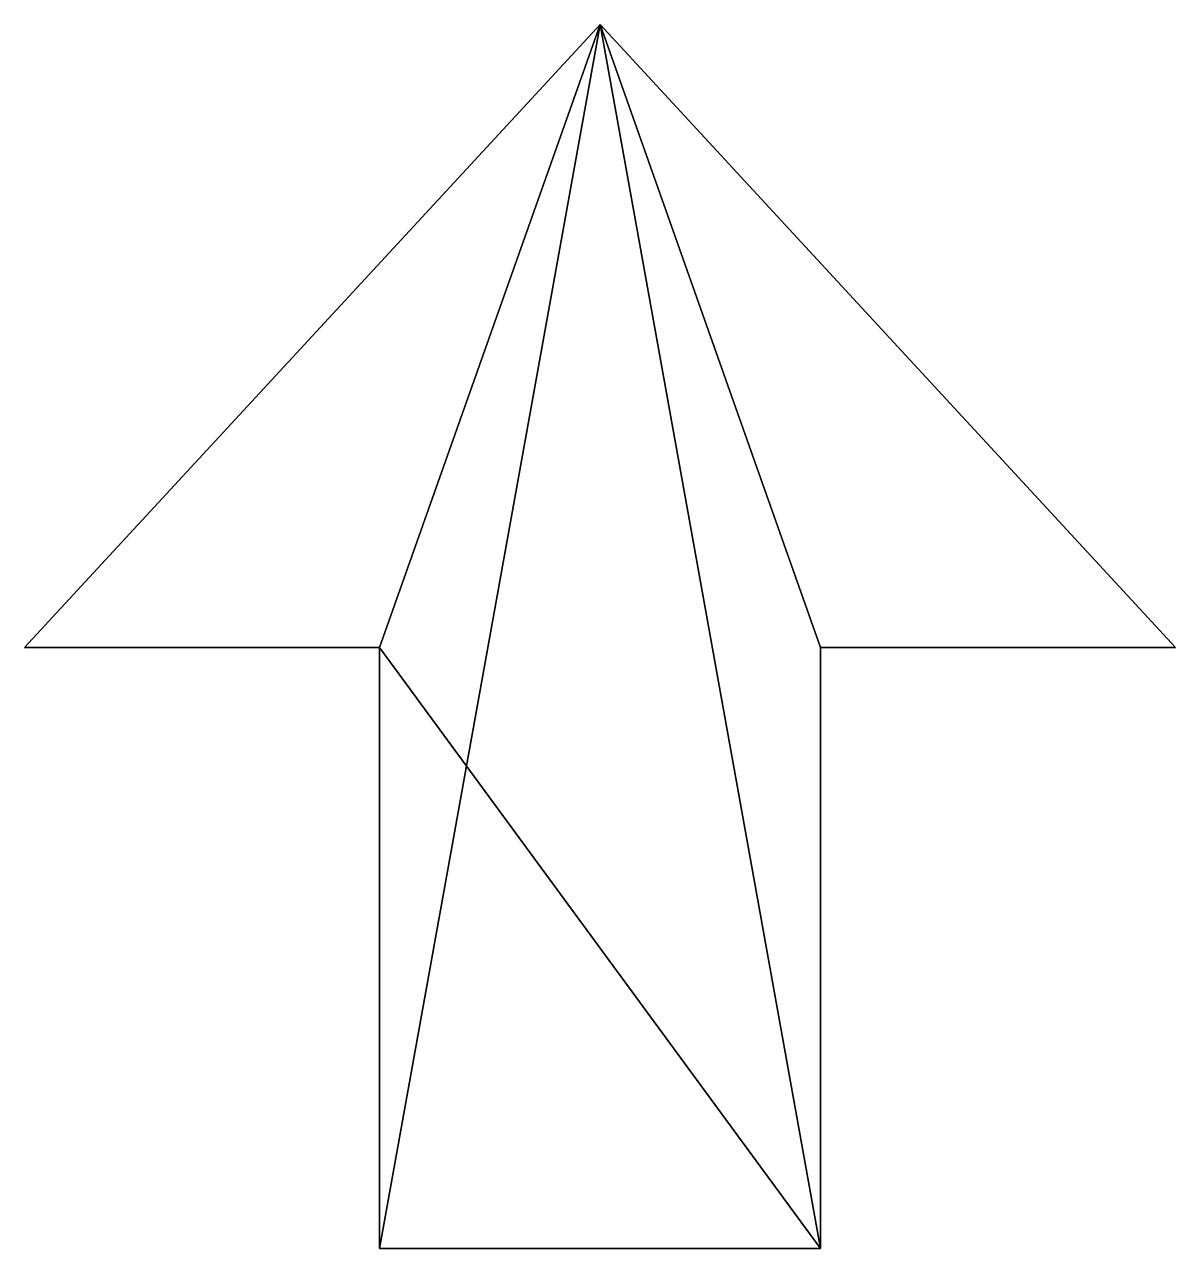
# Model space of a CAD drawing. Extents: x -48 to 107, y 0 to 164.
import ezdxf

# ---------------------------------------------------------------- set-up
doc = ezdxf.new("R2010")
doc.units = 0
doc.header["$MEASUREMENT"] = 0
doc.layers.get('0').update_dxf_attribs({"color": 13, "linetype": 'CONTINUOUS'})

msp = doc.modelspace()

# ---------------------------------------------------------------- linework, layer by layer
for p, q in [((-47.75, 80.75), (29.625, 164.5)), ((-47.75, 80.75, 33), (29.625, 164.5, 33)), ((29.625, 164.5, 33), (107, 80.75, 33)), ((29.625, 164.5), (29.625, 164.5, 33)), ((-47.75, 80.75), (0, 80.75)), ((-47.75, 80.75, 33), (0, 80.75, 33)), ((-47.75, 80.75), (-47.75, 80.75, 33)), ((0, 0), (0, 80.75)), ((0, 0, 33), (0, 80.75, 33)), ((59.25, 0), (59.25, 80.75)), ((59.25, 80.75), (107, 80.75)), ((59.25, 80.75, 33), (107, 80.75, 33)), ((59.25, 0, 33), (59.25, 80.75, 33)), ((59.25, 80.75), (59.25, 80.75, 33)), ((107, 80.75), (107, 80.75, 33)), ((0, 0), (59.25, 0)), ((0, 0, 33), (59.25, 0, 33)), ((0, 0), (0, 0, 33)), ((59.25, 0), (59.25, 0, 33))]:
    msp.add_line(p, q)
at = {"color": 70}
msp.add_line((29.625, 164.5), (107, 80.75), dxfattribs=at)
at = {"color": 196}
msp.add_line((0, 80.75), (0, 80.75, 33), dxfattribs=at)

# ---------------------------------------------------------------- meshes
at = {"color": 70}
mesh = msp.add_polyface(dxfattribs=at)
corners = [(107, 80.75), (59.25, 80.75), (29.625, 164.5), (0, 80.75), (-47.75, 80.75), (0, 0), (59.25, 0)]
mesh.append_faces([[corners[k] for k in face] for face in [(2, 3, 4)]], dxfattribs={"vtx0": -1, "color": 70})
mesh.append_faces([[corners[k] for k in face] for face in [(3, 2, 5), (5, 2, 6), (6, 2, 1)]], dxfattribs={"vtx0": -1, "vtx1": -1, "color": 70})
mesh.append_faces([[corners[k] for k in face] for face in [(0, 1, 2)]], dxfattribs={"vtx1": -1, "color": 70})
mesh = msp.add_polyface(dxfattribs=at)
corners = [(59.25, 0, 33), (0, 80.75, 33), (0, 0, 33), (29.625, 164.5, 33), (59.25, 80.75, 33), (107, 80.75, 33), (-47.75, 80.75, 33)]
mesh.append_faces([[corners[k] for k in face] for face in [(0, 1, 2), (3, 4, 5)]], dxfattribs={"vtx0": -1, "color": 70})
mesh.append_faces([[corners[k] for k in face] for face in [(1, 0, 3)]], dxfattribs={"vtx0": -1, "vtx1": -1, "vtx2": -1, "color": 70})
mesh.append_faces([[corners[k] for k in face] for face in [(3, 0, 4)]], dxfattribs={"vtx0": -1, "vtx2": -1, "color": 70})
mesh.append_faces([[corners[k] for k in face] for face in [(3, 6, 1)]], dxfattribs={"vtx2": -1, "color": 70})
mesh = msp.add_polyface(dxfattribs=at)
corners = [(29.625, 164.5, 33), (-47.75, 80.75), (-47.75, 80.75, 33), (29.625, 164.5)]
mesh.append_faces([[corners[k] for k in face] for face in [(0, 1, 2), (1, 0, 3)]], dxfattribs={"vtx0": -1, "color": 70})
mesh = msp.add_polyface(dxfattribs=at)
corners = [(29.625, 164.5), (107, 80.75, 33), (107, 80.75), (29.625, 164.5, 33)]
mesh.append_faces([[corners[k] for k in face] for face in [(0, 1, 2), (1, 0, 3)]], dxfattribs={"vtx0": -1, "color": 70})
mesh = msp.add_polyface(dxfattribs=at)
corners = [(0, 80.75, 33), (-47.75, 80.75), (0, 80.75), (-47.75, 80.75, 33)]
mesh.append_faces([[corners[k] for k in face] for face in [(0, 1, 2), (1, 0, 3)]], dxfattribs={"vtx0": -1, "color": 70})
mesh = msp.add_polyface(dxfattribs=at)
corners = [(0, 80.75, 33), (0, 0), (0, 0, 33), (0, 80.75)]
mesh.append_faces([[corners[k] for k in face] for face in [(0, 1, 2), (1, 0, 3)]], dxfattribs={"vtx0": -1, "color": 70})
mesh = msp.add_polyface(dxfattribs=at)
corners = [(107, 80.75, 33), (59.25, 80.75), (107, 80.75), (59.25, 80.75, 33)]
mesh.append_faces([[corners[k] for k in face] for face in [(0, 1, 2), (1, 0, 3)]], dxfattribs={"vtx0": -1, "color": 70})
mesh = msp.add_polyface(dxfattribs=at)
corners = [(59.25, 80.75), (59.25, 0, 33), (59.25, 0), (59.25, 80.75, 33)]
mesh.append_faces([[corners[k] for k in face] for face in [(0, 1, 2), (1, 0, 3)]], dxfattribs={"vtx0": -1, "color": 70})
mesh = msp.add_polyface(dxfattribs=at)
corners = [(59.25, 0, 33), (0, 0), (59.25, 0), (0, 0, 33)]
mesh.append_faces([[corners[k] for k in face] for face in [(0, 1, 2), (1, 0, 3)]], dxfattribs={"vtx0": -1, "color": 70})

doc.saveas('drawing.dxf')
